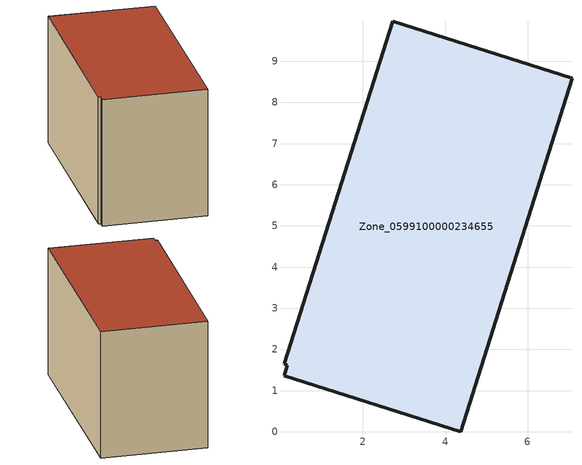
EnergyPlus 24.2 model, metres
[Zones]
Zone_0599100000234655
 floor ground (C_G): 0.16,1.62 0.08,1.65 2.73,9.97 7.08,8.59 4.38,0 0.08,1.36 z0
 wall outside (C_F): 4.38,0 7.08,8.59 2.73,9.97 0.08,1.65 0.16,1.62 0.08,1.36 4.38,0 z0:5.69
 roof outside (C_R): 0.16,1.62 0.08,1.36 4.38,0 7.08,8.59 2.73,9.97 0.08,1.65 z5.69
[BUILDING]
Pand.0599100000234655: North Axis=0; Terrain=City; Loads Convergence Tolerance Value=0.04; Temperature Convergence Tolerance Value=0.4; Solar Distribution=FullExterior; Maximum Number of Warmup Days=25; Minimum Number of Warmup Days=1
[Site:Location]
Rotterdam.The.Hague.AP_ZH_NLD Design_Conditions: Latitude=51.96; Longitude=4.45; Time Zone=1; Elevation=-4.5
[SITE:GROUNDTEMPERATURE:BUILDINGSURFACE]
18, 18, 18, 18, 18, 18, 18, 18, 18, 18, 18, 18
[MATERIAL] Thermal Absorptance=0.9; Solar Absorptance=0.7; Visible Absorptance=0.7
Name | Roughness | Thickness | Conductivity | Density | Specific Heat
G.TC.1946-1964 | MediumSmooth | 0.15 | 1 | 540 | 1210
F.TC.1946-1964 | Rough | 0.3 | 0.857143 | 1920 | 840
R.TC.1946-1964 | MediumRough | 0.2 | 0.235294 | 1500 | 1000
[CONSTRUCTION]
C_G: G.TC.1946-1964
C_F: F.TC.1946-1964
C_R: R.TC.1946-1964
[ZONE]
Zone_0599100000234655: Type=1; Multiplier=1; Ceiling Height=Autocalculate; Volume=Autocalculate; Floor Area=autocalculate; Part of Total Floor Area=Yes
[ZONEINFILTRATION:DESIGNFLOWRATE]
Infil_Zone_0599100000234655: Zone or ZoneList or Space or SpaceList=Zone_0599100000234655; Schedule=AlwaysOn; Design Flow Rate Calculation Method=Flow/Area; Flow Rate per Floor Area=0.003; Constant Term Coefficient=1; Temperature Term Coefficient=0; Velocity Term Coefficient=0; Velocity Squared Term Coefficient=0
[HVACTEMPLATE:ZONE:IDEALLOADSAIRSYSTEM]
Zone_0599100000234655: Maximum Heating Supply Air Temperature=50; Minimum Cooling Supply Air Temperature=13; Maximum Heating Supply Air Humidity Ratio=0.0156; Minimum Cooling Supply Air Humidity Ratio=0.0077; Heating Limit=NoLimit; Cooling Limit=NoLimit; Dehumidification Control Type=ConstantSensibleHeatRatio; Cooling Sensible Heat Ratio=0.7; Dehumidification Setpoint=60; Humidification Control Type=None; Humidification Setpoint=30; Outdoor Air Method=None; Outdoor Air Flow Rate per Person=0.00944; Outdoor Air Flow Rate per Zone Floor Area=0; Outdoor Air Flow Rate per Zone=0; Demand Controlled Ventilation Type=None; Outdoor Air Economizer Type=NoEconomizer; Heat Recovery Type=None; Sensible Heat Recovery Effectiveness=0.7; Latent Heat Recovery Effectiveness=0.65
[ZONECONTROL:THERMOSTAT]
ThermostatControl_Zone_0599100000234655: Zone or ZoneList=Zone_0599100000234655; Control Type Schedule=DualSetpointControlType; Control 1=Thermostat_Zone_0599100000234655; Temperature Difference Between Cutout And Setpoint=0
[THERMOSTATSETPOINT:DUALSETPOINT]
Thermostat_Zone_0599100000234655: Heating Setpoint Temperature Schedule=HeatingSetpoint_Zone_0599100000234655; Cooling Setpoint Temperature Schedule=CoolingSetpoint_Zone_0599100000234655
[SCHEDULE:COMPACT]
HeatingSetpoint_Zone_0599100000234655: Through: 12/31, For: AllDays, Until: 24:00, 21
CoolingSetpoint_Zone_0599100000234655: Through: 12/31, For: AllDays, Until: 24:00, 24
DualSetpointControlType: Through: 12/31, For: AllDays, Until: 24:00, 4
AlwaysOn: Through: 12/31, For: AllDays, Until: 24:00, 1
